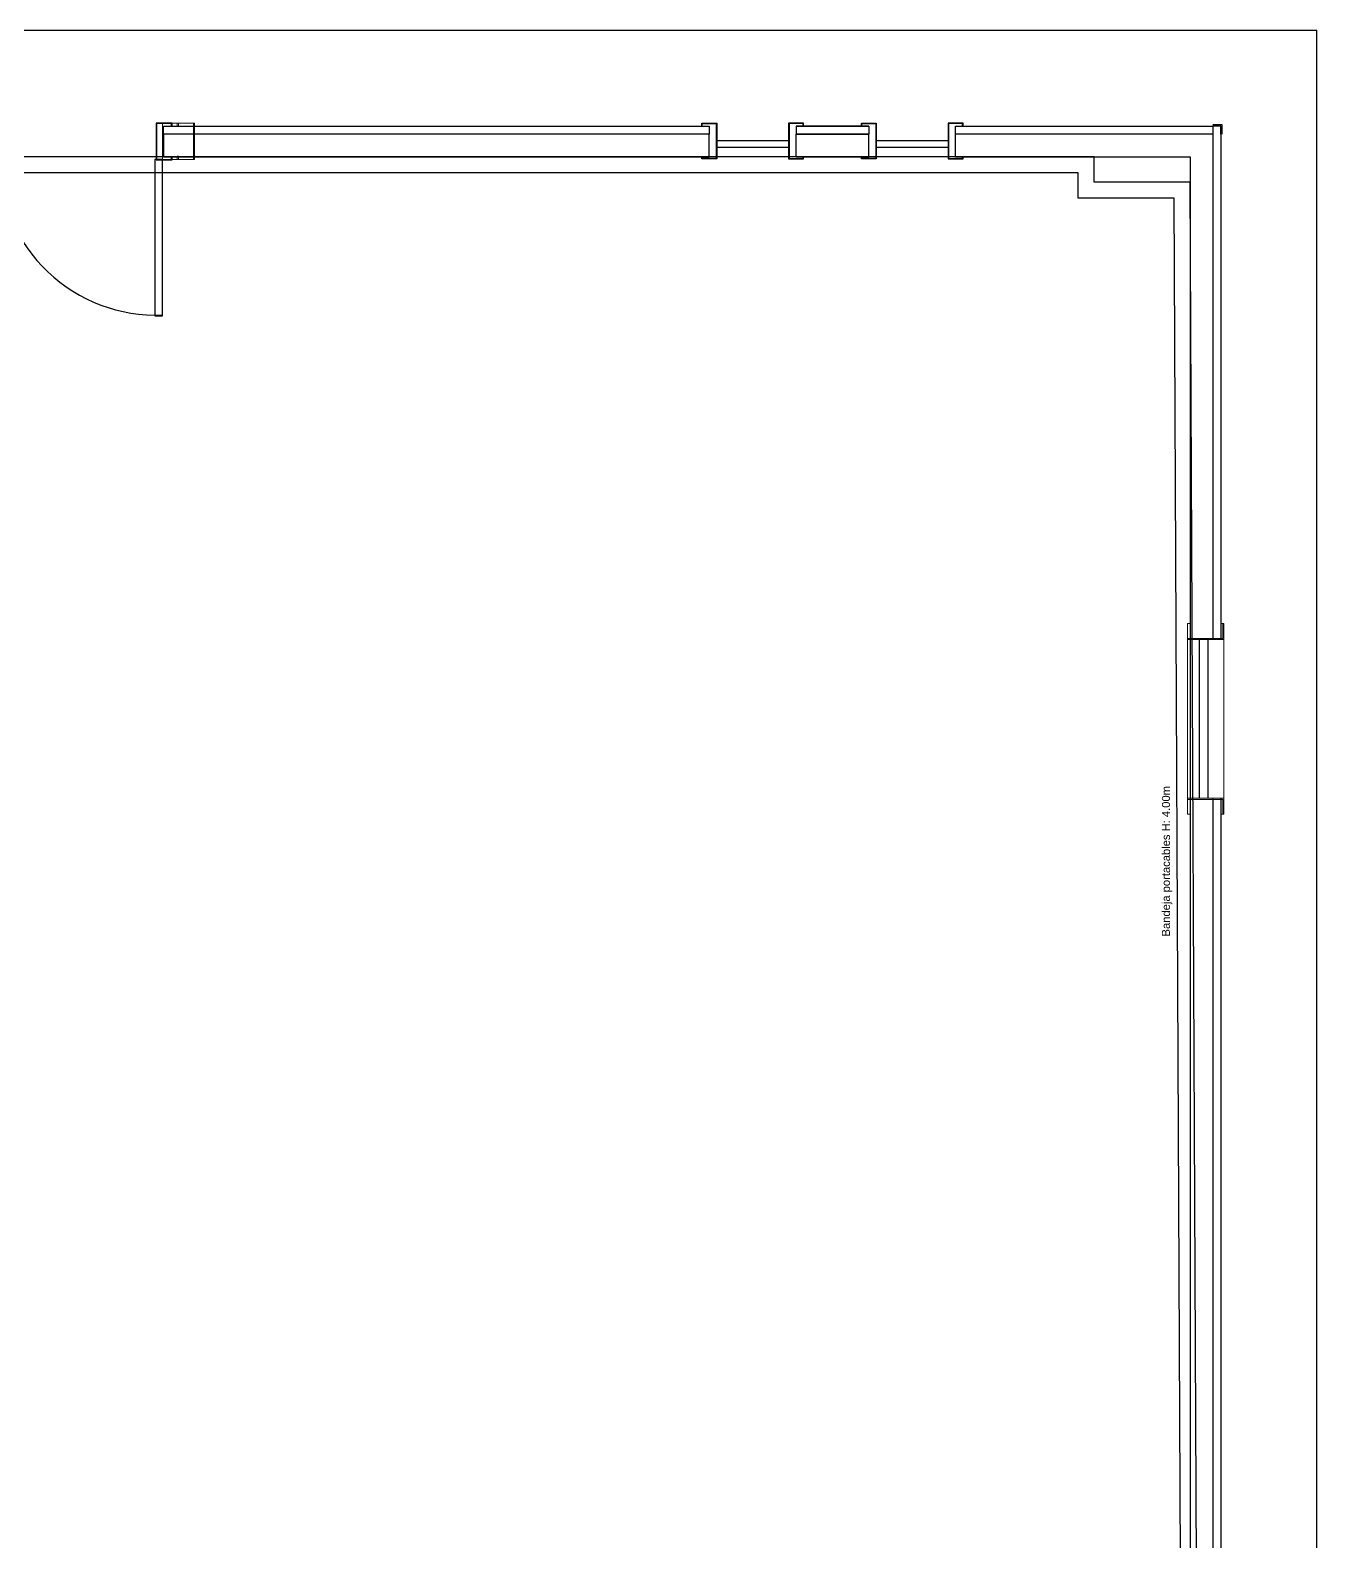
# Model space of a CAD drawing. Header units: millimetres. Extents: x 174.6 to 213.3, y 74.7 to 117.7.
# Drawn here: x 204.71 to 212.74, y 108.28 to 117.72 of the extents above; entities that cross this region are included whole.
import ezdxf

# ---------------------------------------------------------------- set-up
doc = ezdxf.new("R2010")
doc.units = ezdxf.units.MM
for name, color, linetype in [('CARPINTERIA', 4, 'Continuous'), ('Inst Bandejas portacables', 30, 'Continuous'), ('Tabiques', 3, 'Continuous'), ('VISTA 01', 252, 'Continuous')]:
    doc.layers.add(name, color=color, linetype=linetype)
doc.styles.get("Standard").update_dxf_attribs({"font": 'txt.shx'})

msp = doc.modelspace()

# ---------------------------------------------------------------- linework, layer by layer
at = {"lineweight": 20}
for points in [[(205.630719, 116.935659), (205.630719, 116.915667), (205.731964, 116.915667), (205.731964, 117.143262), (205.630719, 117.143262), (205.630719, 117.123145), (205.630719, 117.143262), (205.530762, 117.143262), (205.530762, 116.915667), (205.630719, 116.915667)], [(205.630719, 116.935659), (205.630719, 116.915667), (205.724267, 116.915667), (205.724267, 117.143262), (205.630719, 117.143262), (205.630719, 117.123145), (205.624311, 117.123145), (205.624311, 117.143262), (205.530762, 117.143262), (205.530762, 116.915667), (205.624311, 116.915667), (205.624311, 116.935659)], [(205.530762, 117.123145), (205.530762, 117.07637)], [(212.138301, 114.016986), (212.151116, 114.016986), (212.151116, 113.923174), (211.930691, 113.923174), (211.930691, 114.016986), (211.951203, 114.016986), (211.930691, 114.016986), (211.930691, 113.91651), (212.158812, 113.91651), (212.158812, 114.016986)], [(212.138301, 112.825424), (212.151116, 112.825424), (212.151116, 112.919104), (211.930691, 112.919104), (211.930691, 112.825424), (211.951203, 112.825424), (211.930691, 112.825424), (211.930691, 112.925762), (212.158812, 112.925762), (212.158812, 112.825424)]]:
    msp.add_lwpolyline(points, close=True, dxfattribs=at)
for points in [[(205.530762, 117.07637), (205.530762, 117.123145)], [(211.951203, 113.923174), (211.997333, 113.923174)], [(211.951203, 112.919104), (211.997333, 112.919104)]]:
    msp.add_lwpolyline(points, dxfattribs=at)
at = {"color": 8, "lineweight": 9, "true_color": 0x767676}
for points in [[(205.530762, 116.935659), (205.530762, 117.07637)], [(211.930691, 113.923174), (211.930691, 112.925762)], [(212.158812, 113.91651), (212.158812, 112.925762)]]:
    msp.add_lwpolyline(points, dxfattribs=at)
at = {"layer": 'CARPINTERIA'}
for p, q in [((209.440342, 117.031345), (208.99196, 117.031345)), ((209.440342, 116.991345), (208.99196, 116.991345)), ((210.436722, 117.031345), (209.98834, 117.031345)), ((210.436722, 116.991345), (209.98834, 116.991345))]:
    msp.add_line(p, q, dxfattribs=at)
msp.add_lwpolyline([(205.530762, 115.938247), (205.530762, 116.91561), (205.483906, 116.91561), (205.483906, 115.938247)], close=True, dxfattribs=at)
for points in [[(212.004423, 113.91651), (212.004423, 112.925762)], [(212.05825, 113.91651), (212.05825, 112.925762)]]:
    msp.add_lwpolyline(points, dxfattribs=at)
at = {"layer": 'CARPINTERIA', "color": 252}
msp.add_arc((205.489468, 116.92029), 0.976253, 180.271354, 272.424267, dxfattribs=at)
at = {"layer": 'Inst Bandejas portacables', "color": 30}
msp.add_lwpolyline([(201.601364, 80.77316), (209.44868, 80.773176), (209.44868, 80.983145), (212.288143, 80.983162), (212.338006, 86.773145), (212.085763, 86.773145), (211.948301, 116.773859), (211.941247, 116.773145), (211.348301, 116.774895), (211.348301, 116.931671), (194.031569, 116.933145), (194.028506, 80.767397), (201.601364, 80.77316)], dxfattribs=at)
msp.add_lwpolyline([(201.601363, 80.87316), (209.34868, 80.873176), (209.34868, 81.083144), (212.189, 81.083161), (212.237141, 86.673145), (211.98622, 86.673145), (211.84876, 116.673417), (211.248301, 116.675189), (211.248301, 116.83168), (194.13156, 116.833136), (194.128514, 80.867473), (201.601287, 80.87316, -0.00019)], format="xyb", close=True, dxfattribs=at)
at = {"layer": 'Tabiques'}
for p, q in [((205.495267, 117.073145), (205.495267, 117.123145)), ((205.495267, 117.073145), (205.495267, 117.123145)), ((205.495267, 117.073145), (205.495267, 117.123145)), ((205.538867, 117.123145), (208.90156, 117.123145)), ((205.538867, 117.123145), (208.94516, 117.123145)), ((205.538867, 117.073145), (205.538867, 117.123145)), ((208.94516, 117.123145), (208.94516, 117.073145)), ((209.487142, 117.123145), (209.94154, 117.123145)), ((209.487142, 117.123145), (209.94154, 117.123145)), ((209.487142, 117.123145), (209.487142, 117.073145)), ((209.94154, 117.123145), (209.94154, 117.073145)), ((210.483522, 117.123145), (212.088301, 117.123145)), ((210.483522, 117.123145), (212.088301, 117.123145)), ((210.483522, 117.073145), (210.483522, 117.123145)), ((212.088301, 117.123145), (212.088301, 117.073145)), ((212.088301, 117.123145), (212.088301, 113.91651)), ((212.088301, 117.123145), (212.088301, 117.073145)), ((212.138301, 117.123145), (212.138301, 113.91651)), ((208.94516, 117.073145), (205.538867, 117.073145)), ((208.94516, 117.073145), (205.538867, 117.073145)), ((205.538867, 117.073145), (205.538867, 116.933145)), ((208.94516, 116.933145), (208.94516, 117.073145)), ((209.94154, 117.073145), (209.487142, 117.073145)), ((209.487142, 117.073145), (209.94154, 117.073145)), ((209.487142, 116.933145), (209.487142, 117.073145)), ((209.94154, 116.933145), (209.94154, 117.073145)), ((212.088301, 117.073145), (210.483522, 117.073145)), ((210.483522, 116.933145), (210.483522, 117.073145)), ((212.088301, 112.925762), (212.088301, 104.353145)), ((212.138301, 112.925762), (212.138301, 104.353145))]:
    msp.add_line(p, q, dxfattribs=at)
at = {"layer": 'Tabiques', "color": 0}
for p, q in [((205.538867, 116.933145), (208.94516, 116.933145)), ((209.487142, 116.933145), (209.94154, 116.933145)), ((209.487142, 116.933145), (209.94154, 116.933145)), ((209.98514, 116.933145), (209.98834, 116.933145)), ((210.483522, 116.933145), (211.948006, 116.933145)), ((211.948301, 116.933145), (211.948301, 104.353145))]:
    msp.add_line(p, q, dxfattribs=at)
at = {"layer": 'Tabiques'}
for points in [[(205.592067, 117.123145), (205.592067, 117.143145), (205.492067, 117.143145), (205.492067, 116.913145), (205.592067, 116.913145), (205.592067, 116.933145)], [(205.588867, 117.123145), (205.588867, 117.139945), (205.495267, 117.139945), (205.495267, 116.916345), (205.588867, 116.916345), (205.588867, 116.933145)], [(208.89836, 117.123145), (208.89836, 117.143145), (208.99196, 117.143145), (208.99196, 116.919545), (208.89836, 116.919545), (208.89836, 116.933145)], [(208.90156, 117.123145), (208.90156, 117.139945), (208.98876, 117.139945), (208.98876, 116.922745), (208.90156, 116.922745), (208.90156, 116.933145)], [(209.533942, 117.123145), (209.533942, 117.143145), (209.440342, 117.143145), (209.440342, 116.919545), (209.533942, 116.919545), (209.533942, 116.933145)], [(209.530742, 117.123145), (209.530742, 117.139945), (209.443542, 117.139945), (209.443542, 116.922745), (209.530742, 116.922745), (209.530742, 116.933145)], [(209.443542, 117.123145), (209.443542, 117.073145)], [(209.94154, 117.123145), (209.487142, 117.123145)], [(209.89474, 117.123145), (209.89474, 117.143145), (209.98834, 117.143145), (209.98834, 116.919545), (209.89474, 116.919545), (209.89474, 116.933145)], [(209.89794, 117.123145), (209.89794, 117.139945), (209.98514, 117.139945), (209.98514, 116.922745), (209.89794, 116.922745), (209.89794, 116.933145)], [(210.530322, 117.123145), (210.530322, 117.143145), (210.436722, 117.143145), (210.436722, 116.919545), (210.530322, 116.919545), (210.530322, 116.933145)], [(210.527122, 117.123145), (210.527122, 117.139945), (210.439922, 117.139945), (210.439922, 116.922745), (210.527122, 116.922745), (210.527122, 116.933145)], [(210.483522, 117.073145), (210.483522, 117.123145)], [(212.148301, 117.073145), (212.148301, 117.133145), (212.088301, 117.133145)], [(212.148301, 117.073145), (212.148301, 117.133145), (212.088301, 117.133145)], [(212.138301, 117.073145), (212.138301, 117.123145), (212.088301, 117.123145)], [(212.138301, 117.073145), (212.138301, 117.123145), (212.088301, 117.123145)], [(212.138301, 117.073145), (212.138301, 117.123145), (212.088301, 117.123145)], [(212.138301, 117.073145), (212.138301, 117.123145), (212.088301, 117.123145)], [(209.487142, 117.073145), (209.94154, 117.073145)]]:
    msp.add_lwpolyline(points, dxfattribs=at)
at = {"layer": 'VISTA 01', "linetype": 'Continuous'}
for p in [(175.159006, 117.723145), (212.738006, 87.533145)]:
    msp.add_line(p, (212.738006, 117.723145), dxfattribs=at)

# ---------------------------------------------------------------- texts
at = {"layer": 'Inst Bandejas portacables', "color": 2, "insert": (211.80399, 112.532319), "char_height": 0.05, "width": 1.041266, "attachment_point": 5, "rotation": 90}
msp.add_mtext('{\\fArial|b0|i0|c0|p34;Bandeja portacables H: 4.00m}', dxfattribs=at)

doc.saveas('drawing.dxf')
